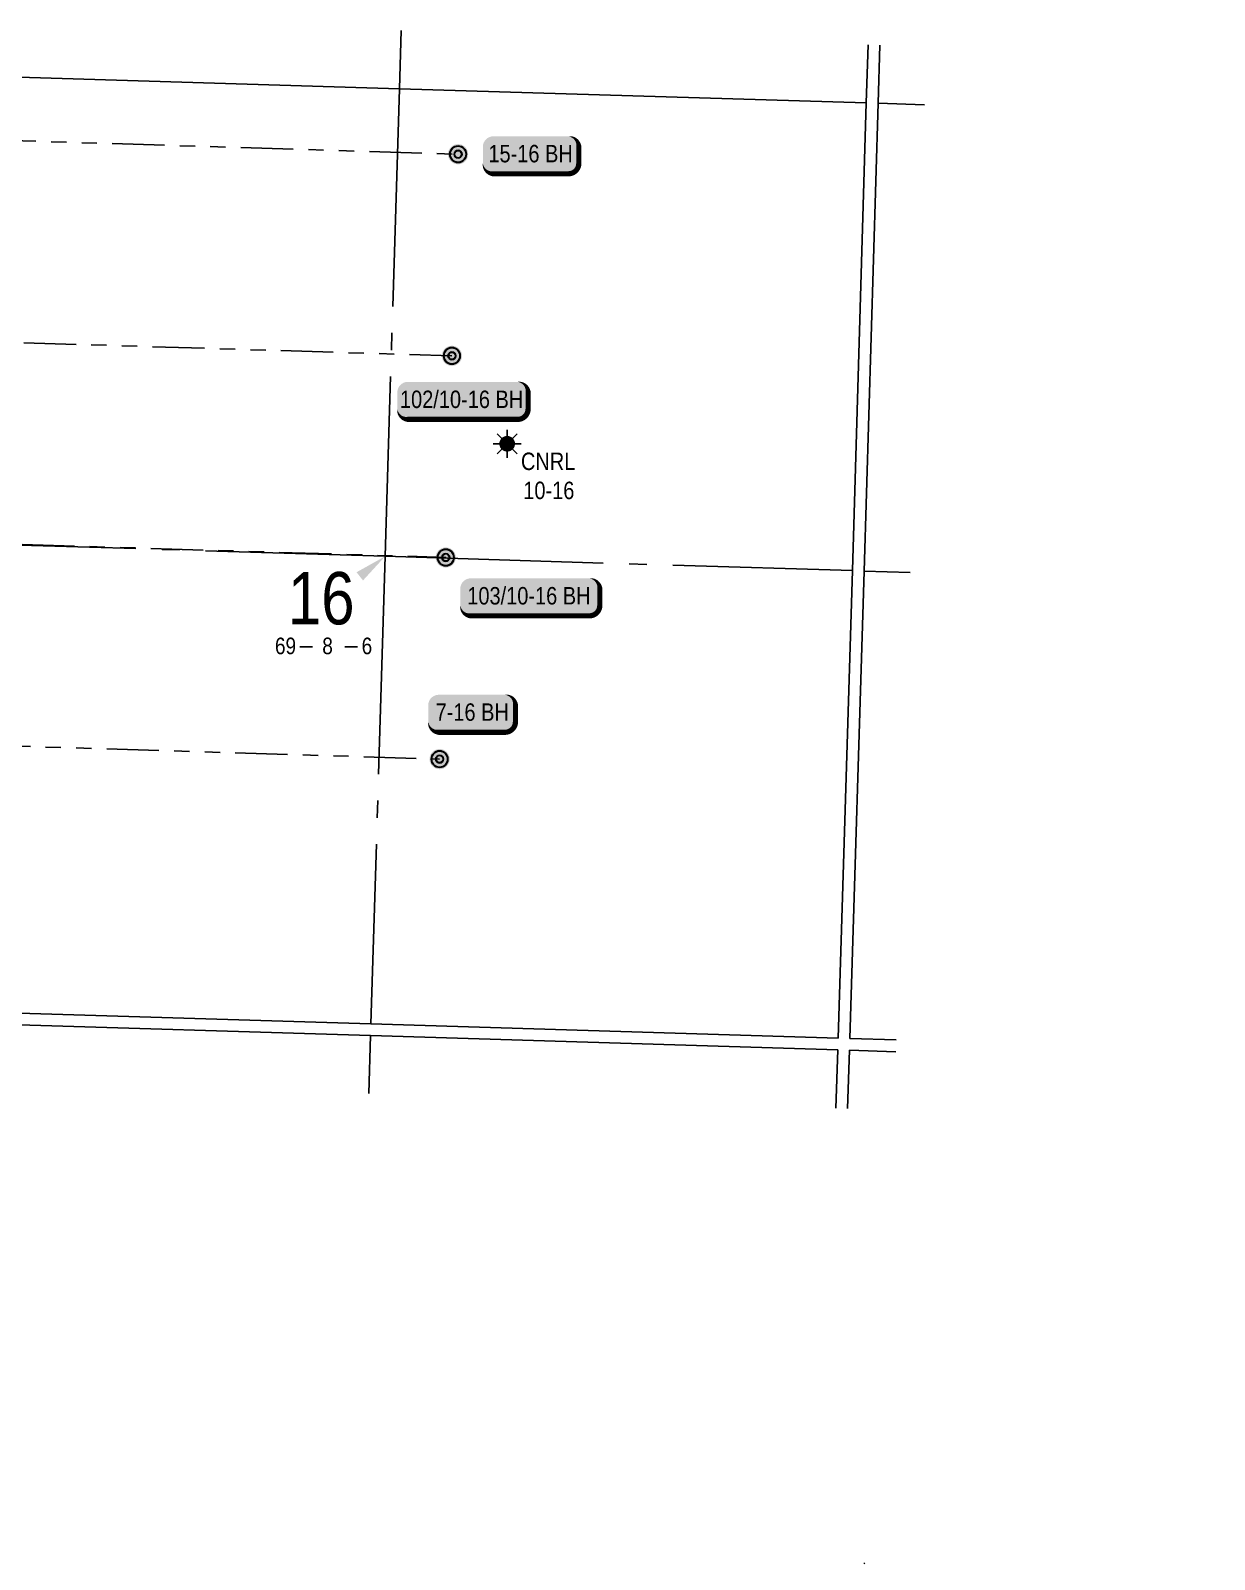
# Model space of a CAD drawing. Extents: x 353684 to 362846, y 6089656 to 6096169.
# Drawn here: x 358764 to 359443, y 6095050 to 6095926 of the extents above; entities that cross this region are included whole.
import ezdxf
from ezdxf.enums import TextEntityAlignment as Align

# ---------------------------------------------------------------- set-up
doc = ezdxf.new("R2010")
doc.units = 0
doc.header["$LTSCALE"] = 5
for name, pattern in [('foc-DOT', [1, 0.2, -0.8]), ('foc-DRILLPATH', [14.75, 6, -1.75, 1.75, -1.75, 1.75, -1.75]), ('foc-QUARTERLINE', [33, 25, -3, 2, -3])]:
    doc.linetypes.add(name, pattern=pattern)
for name, color, linetype in [('10', 1, 'Continuous'), ('9', 3, 'Continuous'), ('ABADATA-DRILL', 8, 'foc-DOT'), ('ABADATA-DRILL-T', 8, 'Continuous'), ('CG-NOTES', 7, 'Continuous'), ('L-MON', 1, 'Continuous'), ('L-QSEC', 8, 'foc-QUARTERLINE'), ('L-SEC', 7, 'Continuous'), ('L-SECLBL', 7, 'Continuous'), ('P-PDRILLPATH', 12, 'foc-DRILLPATH')]:
    doc.layers.add(name, color=color, linetype=linetype)
doc.styles.add('80', font='ARIALN.TTF', dxfattribs={"height": 10})
doc.styles.add('80L', font='ARIALN.TTF', dxfattribs={"height": 10})
doc.styles.add('SIMPLEX', font='ARIALN.TTF')

# ---------------------------------------------------------------- blocks, each defined once
blk = doc.blocks.new('plbh')
at = {"layer": 'L-MON'}
h = blk.add_hatch(color=255, dxfattribs=at)
h.dxf.hatch_style = 1
edge = h.paths.add_edge_path()
edge.add_arc((0, 0), 1.16, 0, 360)
h = blk.add_hatch(color=256, dxfattribs=at)
h.dxf.hatch_style = 1
h.paths.add_polyline_path([(-0.96, 0, 1), (0.96, 0, 1)])
h.paths.add_polyline_path([(0.91, 0, -1), (-0.91, 0, -1)], flags=16)
h.paths.add_polyline_path([(0.4500000000000002, 0, -1), (-0.4500000000000001, 0, -1)], flags=0)
h = blk.add_hatch(color=256, dxfattribs=at)
h.dxf.hatch_style = 1
h.paths.add_polyline_path([(-0.4500000000000002, 0, 1), (0.4500000000000001, 0, 1)])
h.paths.add_polyline_path([(0.4000000000000002, 0, -1), (-0.4000000000000002, 0, -1)], flags=16)
at = {"layer": 'L-MON', "color": 240}
for radius in [0.96, 0.91, 0.4500000000000001, 0.4000000000000002]:
    blk.add_circle((0, 0), radius, dxfattribs=at)
blk = doc.blocks.new('L-SECLBL')
at = {"layer": '9', "color": 7}
for p, q in [((-5.082139060913505, -27.83004804289613), (-12.28857354467345, -27.83004804289613)), ((20.70431141927111, -27.83004804289613), (13.49787693551116, -27.83004804289613))]:
    blk.add_line(p, q, dxfattribs=at)
at = {"layer": '10', "color": 2, "style": 'SIMPLEX'}
blk.add_attdef('SEC', text='', height=30, dxfattribs=at).set_placement((0, 0), align=Align.MIDDLE)
at = {"layer": '10', "color": 5, "style": '80L'}
blk.add_attdef('TWP', text='', height=9.5, dxfattribs=at).set_placement((-14.43410290347765, -27.36845155570791), align=Align.MIDDLE_RIGHT)
blk.add_attdef('RGE', text='', height=9.5, dxfattribs=at).set_placement((3.622123863462547, -27.36845155570791), align=Align.MIDDLE_CENTER)
blk.add_attdef('MER', text='', height=9.5, dxfattribs=at).set_placement((23.16775162027989, -27.36845155570791), align=Align.MIDDLE_LEFT)
blk = doc.blocks.new('*U72')
h = blk.add_hatch(color=254)
edge = h.paths.add_edge_path()
edge.add_line((-21.49999999999998, -11.5), (21.49999999999998, -11.5))
edge.add_arc((21.49999999999998, -5.499999999999993), 6.000000000000007, 269.9999999999999, 359.9999999999999)
edge.add_line((27.49999999999999, -5.5), (27.49999999999999, 4))
edge.add_arc((21.49999999999998, 3.999999999999993), 6.000000000000007, 6.361109362927026e-14, 90.00000000000006)
edge.add_line((21.49999999999998, 10), (-21.49999999999998, 10))
edge.add_arc((-21.49999999999998, 3.999999999999993), 6.000000000000007, 89.99999999999993, 179.9999999999999)
edge.add_line((-27.49999999999999, 4), (-27.49999999999999, -5.5))
edge.add_arc((-21.49999999999998, -5.499999999999993), 6.000000000000007, 180.0000000000001, 270.0000000000001)
at = {"color": 1, "flags": 128}
blk.add_lwpolyline([(-21.49999999999998, -11.5, 3, 3, 0), (21.49999999999998, -11.5, 3, 3, 0.4142135623730951), (27.49999999999999, -5.5, 3, 3, 0), (27.49999999999999, 4, 3, 0, 0.4142135623730951), (21.49999999999998, 10, 0, 0, 0), (-21.49999999999998, 10, 0, 0, 0.4142135623730951), (-27.49999999999999, 4, 0, 0, 0), (-27.49999999999999, -5.5, 0, 3, 0.4142135623730951)], format="xyseb", close=True, dxfattribs=at)
blk.add_lwpolyline([(-21.11037656600114, -10.18818087725572, 0, 9.999999999999998, 0), (0, 0, 4.999999999999999, 4.999999999999999, 0)], format="xyseb", dxfattribs=at)
at = {"color": 1, "style": '80'}
blk.add_attdef('ENTER_TEXT_001', (-35.98567530695772, -4.996589358799454), '', height=10, dxfattribs=at)
blk = doc.blocks.new('*U82')
h = blk.add_hatch(color=254)
edge = h.paths.add_edge_path()
edge.add_line((-31.49999999999998, -11.5), (31.49999999999998, -11.5))
edge.add_arc((31.49999999999999, -5.499999999999993), 6.000000000000007, 269.9999999999999, 359.9999999999999)
edge.add_line((37.49999999999999, -5.5), (37.49999999999999, 4))
edge.add_arc((31.49999999999999, 3.999999999999993), 6.000000000000007, 6.361109362927026e-14, 90.00000000000007)
edge.add_line((31.49999999999998, 10), (-31.49999999999998, 10))
edge.add_arc((-31.49999999999999, 3.999999999999993), 6.000000000000007, 89.99999999999993, 179.9999999999999)
edge.add_line((-37.49999999999999, 4), (-37.49999999999999, -5.5))
edge.add_arc((-31.49999999999999, -5.499999999999993), 6.000000000000007, 180, 270.0000000000001)
at = {"color": 1, "flags": 128}
blk.add_lwpolyline([(-31.49999999999998, -11.5, 3, 3, 0), (31.49999999999998, -11.5, 3, 3, 0.4142135623730951), (37.49999999999999, -5.5, 3, 3, 0), (37.49999999999999, 4, 3, 0, 0.4142135623730951), (31.49999999999998, 10, 0, 0, 0), (-31.49999999999998, 10, 0, 0, 0.4142135623730951), (-37.49999999999999, 4, 0, 0, 0), (-37.49999999999999, -5.5, 0, 3, 0.4142135623730951)], format="xyseb", close=True, dxfattribs=at)
blk.add_lwpolyline([(-21.11037656600114, -10.18818087725572, 0, 9.999999999999998, 0), (0, 0, 4.999999999999999, 4.999999999999999, 0)], format="xyseb", dxfattribs=at)
at = {"color": 1, "style": '80'}
blk.add_attdef('ENTER_TEXT_001', (-35.98567530695772, -4.996589358799454), '', height=10, dxfattribs=at)
blk = doc.blocks.new('*U73')
h = blk.add_hatch(color=254)
edge = h.paths.add_edge_path()
edge.add_line((-33.99999999999998, -11.5), (33.99999999999998, -11.5))
edge.add_arc((33.99999999999999, -5.499999999999993), 6.000000000000007, 269.9999999999999, 359.9999999999999)
edge.add_line((39.99999999999999, -5.5), (39.99999999999999, 4))
edge.add_arc((33.99999999999999, 3.999999999999993), 6.000000000000007, 6.361109362927026e-14, 90.00000000000006)
edge.add_line((33.99999999999998, 10), (-33.99999999999998, 10))
edge.add_arc((-33.99999999999999, 3.999999999999993), 6.000000000000007, 89.99999999999993, 179.9999999999999)
edge.add_line((-39.99999999999999, 4), (-39.99999999999999, -5.5))
edge.add_arc((-33.99999999999999, -5.499999999999993), 6.000000000000007, 180.0000000000001, 270.0000000000001)
at = {"color": 1, "flags": 128}
blk.add_lwpolyline([(-33.99999999999998, -11.5, 3, 3, 0), (33.99999999999998, -11.5, 3, 3, 0.4142135623730951), (39.99999999999999, -5.5, 3, 3, 0), (39.99999999999999, 4, 3, 0, 0.4142135623730951), (33.99999999999998, 10, 0, 0, 0), (-33.99999999999998, 10, 0, 0, 0.4142135623730951), (-39.99999999999999, 4, 0, 0, 0), (-39.99999999999999, -5.5, 0, 3, 0.4142135623730951)], format="xyseb", close=True, dxfattribs=at)
blk.add_lwpolyline([(-21.11037656600114, -10.18818087725572, 0, 9.999999999999998, 0), (0, 0, 4.999999999999999, 4.999999999999999, 0)], format="xyseb", dxfattribs=at)
at = {"color": 1, "style": '80'}
blk.add_attdef('ENTER_TEXT_001', (-35.98567530695772, -4.996589358799454), '', height=10, dxfattribs=at)
blk = doc.blocks.new('*U70')
h = blk.add_hatch(color=254)
edge = h.paths.add_edge_path()
edge.add_line((-18.99999999999998, -11.5), (18.99999999999998, -11.5))
edge.add_arc((18.99999999999998, -5.499999999999993), 6.000000000000007, 269.9999999999999, 359.9999999999999)
edge.add_line((24.99999999999999, -5.5), (24.99999999999999, 4))
edge.add_arc((18.99999999999998, 3.999999999999993), 6.000000000000007, 6.361109362927026e-14, 90.00000000000006)
edge.add_line((18.99999999999998, 10), (-18.99999999999998, 10))
edge.add_arc((-18.99999999999998, 3.999999999999993), 6.000000000000007, 89.99999999999993, 179.9999999999999)
edge.add_line((-24.99999999999999, 4), (-24.99999999999999, -5.5))
edge.add_arc((-18.99999999999998, -5.499999999999993), 6.000000000000007, 180.0000000000001, 270.0000000000001)
at = {"color": 1, "flags": 128}
blk.add_lwpolyline([(-18.99999999999998, -11.5, 3, 3, 0), (18.99999999999998, -11.5, 3, 3, 0.4142135623730951), (24.99999999999999, -5.5, 3, 3, 0), (24.99999999999999, 4, 3, 0, 0.4142135623730951), (18.99999999999998, 10, 0, 0, 0), (-18.99999999999998, 10, 0, 0, 0.4142135623730951), (-24.99999999999999, 4, 0, 0, 0), (-24.99999999999999, -5.5, 0, 3, 0.4142135623730951)], format="xyseb", close=True, dxfattribs=at)
blk.add_lwpolyline([(-21.11037656600114, -10.18818087725572, 0, 9.999999999999998, 0), (0, 0, 4.999999999999999, 4.999999999999999, 0)], format="xyseb", dxfattribs=at)
at = {"color": 1, "style": '80'}
blk.add_attdef('ENTER_TEXT_001', (-35.98567530695772, -4.996589358799454), '', height=10, dxfattribs=at)
blk = doc.blocks.new('GAS')
h = blk.add_hatch(color=255)
h.dxf.hatch_style = 1
edge = h.paths.add_edge_path()
edge.add_arc((0, 0), 0.9, 0, 360)
for p, q in [((-0.8077887898725749, 0), (-1.615577579628734, 0)), ((-0.5711929310346023, 0.5711929297831376), (-1.142385862069204, 1.142385861385264)), ((0, 0.8077887887338874), (0, 1.615577579286764)), ((0.5711929310309642, 0.5711929297831376), (1.142385862065566, 1.142385861385264)), ((1.615577579625096, 0), (0.8077887898689368, 0)), ((-0.5711929310346023, -0.5711929316021271), (-1.142385862069204, -1.142385863204253)), ((0, -0.8077887905528768), (0, -1.615577581105753)), ((1.142385862065566, -1.142385863204253), (0.5711929310309642, -0.5711929316021271))]:
    blk.add_line(p, q)
blk.add_circle((0, 0), 0.8000000000000003)

msp = doc.modelspace()

# ---------------------------------------------------------------- linework, layer by layer
at = {"layer": 'ABADATA-DRILL', "flags": 128}
msp.add_lwpolyline([(360566.699603795, 6094332.871967267), (360566.699603795, 6094332.871967267), (360566.701471895, 6094332.931931626), (360566.6236639847, 6094333.004400508), (360566.4615539458, 6094333.259563382), (360566.3870882211, 6094333.76210842), (360566.2308944782, 6094334.207177006), (360566.4370465621, 6094334.080709504), (360566.3462621527, 6094333.093109766), (360565.80504752, 6094332.419655391), (360565.2978068771, 6094332.195256228), (360564.5376388693, 6094331.878847666), (360563.8589474605, 6094331.609789784), (360563.4029308441, 6094331.423884258), (360563.3945080203, 6094331.474258275), (360563.6827428153, 6094331.735324414), (360563.8904332119, 6094331.978966591), (360564.2561493997, 6094332.47782053), (360564.6312276053, 6094332.956449549), (360565.0284473088, 6094333.504322328), (360565.3325660956, 6094334.27525256), (360565.4639865739, 6094334.9614735), (360565.5317479498, 6094334.889317591), (360565.6236225667, 6094334.306162979), (360565.8509577565, 6094332.60831514), (360566.3804833068, 6094329.370199222), (360567.3639506708, 6094325.607805511), (360568.0372726902, 6094323.775907448), (360568.7596395984, 6094321.912526036), (360569.5039226665, 6094319.788327134), (360570.2182774012, 6094317.344903299), (360570.7501995534, 6094314.827095628), (360571.0921830761, 6094312.635473889), (360571.4432103469, 6094310.413392146), (360571.8227796914, 6094307.820374997), (360572.2790943822, 6094305.124855308), (360572.7482565672, 6094302.518913636), (360573.1459248264, 6094299.865310324), (360573.3896152037, 6094297.086436316), (360573.4808160745, 6094294.232134093), (360573.6542532293, 6094291.445426324), (360574.1415154689, 6094288.778898574), (360574.7084622075, 6094286.10008904), (360575.1476998464, 6094283.174922644), (360575.55941813, 6094280.330680781), (360575.9698738265, 6094277.766657804), (360576.4327349558, 6094275.281069632), (360577.0374133989, 6094272.851086389), (360577.6809069949, 6094270.37991626), (360578.2236917857, 6094267.891727367), (360578.5838615752, 6094265.319248917), (360578.8834516731, 6094262.728724308), (360579.2485383666, 6094260.316115821), (360579.5740102627, 6094257.914875062), (360579.8548165244, 6094255.364913628), (360580.1321798245, 6094253.025194081), (360580.4078809262, 6094251.275729497), (360580.7085753168, 6094250.005778157), (360581.0965831494, 6094249.293354638), (360581.6004243619, 6094249.087570355), (360582.1942342712, 6094248.878872317), (360582.7405816498, 6094248.431673949), (360583.0948224689, 6094247.920414704), (360583.2022881763, 6094247.516842723), (360583.0614902087, 6094247.171115471), (360582.8644643055, 6094246.947073406), (360582.6655100248, 6094246.663180234), (360582.7404523169, 6094246.500711489), (360582.9607032719, 6094246.503873209), (360582.9694418951, 6094246.463623105), (360582.7448955015, 6094246.320505459), (360582.6143082882, 6094246.304639848), (360582.6292707078, 6094246.464196783), (360582.8563692208, 6094246.68719075), (360582.8442102871, 6094246.617635978), (360582.6355817224, 6094246.343955112), (360583.2505851475, 6094246.494843702), (360583.3754885469, 6094246.651087457), (360583.3758004279, 6094246.661100061), (360583.2808252875, 6094246.82408143), (360583.0293624422, 6094247.102071355), (360582.7818831833, 6094247.510004631), (360582.5835097232, 6094247.886341359), (360582.2607926812, 6094248.126461571), (360581.6360989605, 6094248.306054653), (360580.6706744615, 6094248.466194459), (360579.3846684714, 6094248.616275871), (360577.7685416607, 6094248.76673), (360575.9541218776, 6094248.973250516), (360573.8738371535, 6094249.318232524), (360571.3372615393, 6094249.787452462), (360568.4036070732, 6094250.359133258), (360565.1232239029, 6094251.041618104), (360561.5142736236, 6094251.774319437), (360557.4740012275, 6094252.470461185), (360553.0785316792, 6094253.007627663), (360548.3555123702, 6094253.304891302), (360543.3654590655, 6094253.380300824), (360537.9299902922, 6094253.289638282), (360532.1307048281, 6094253.080028768), (360526.0406078607, 6094252.849644676), (360519.6306128582, 6094252.629126485), (360513.0529001353, 6094252.483889217), (360506.1791240011, 6094252.467933914), (360498.9392142727, 6094252.583445901), (360491.5100017317, 6094252.724914726), (360483.9174480821, 6094252.761464517), (360476.2599434297, 6094252.639805984), (360468.4119540977, 6094252.504165493), (360460.4014910479, 6094252.293536773), (360452.2084042684, 6094251.998526604), (360443.8475360739, 6094251.778807752), (360435.2724008162, 6094251.745853629), (360426.7937157839, 6094251.919931788), (360410.7911535284, 6094252.408515099), (360405.8135683907, 6094252.563644897), (360397.145890003, 6094252.773629332), (360388.3361468719, 6094252.91812827), (360379.5172903739, 6094253.092884487), (360370.4111045539, 6094253.356466377), (360361.1868125689, 6094253.68399697), (360351.9725642473, 6094254.011121868), (360342.7679866463, 6094254.327941669), (360333.5030695089, 6094254.636529598), (360324.0589009917, 6094254.970886667), (360314.7043890742, 6094255.292331885), (360305.2808083848, 6094255.646019436), (360296.0412247925, 6094256.123940165), (360286.5976141137, 6094256.798339327), (360277.1484556664, 6094257.613021863), (360267.6635463651, 6094258.568930774), (360248.7775281188, 6094260.598015605), (360239.2439587638, 6094261.595371265), (360229.7503873645, 6094262.591498331), (360220.1680306419, 6094263.630396552), (360210.7950112662, 6094264.642844012), (360201.3907288387, 6094265.616086957), (360191.7665786744, 6094266.596329085), (360182.1714413917, 6094267.545618656), (360172.6160530164, 6094268.483664816), (360163.0315907561, 6094269.452595594), (360153.4861237581, 6094270.390261565), (360134.2611878486, 6094272.460044711), (360115.2214650897, 6094275.014216227), (360096.2194023582, 6094278.137453831), (360077.4758836905, 6094281.852919173), (360058.8557204308, 6094286.314949073), (360040.2338753607, 6094291.367428497), (360022.0339880809, 6094296.796772406), (360003.8939531554, 6094302.864638796), (359985.938449003, 6094309.717128628), (359977.0517100217, 6094313.495736212), (359968.3214162865, 6094317.479492021), (359951.2792236169, 6094326.35446524), (359935.0843634787, 6094336.41369375), (359919.3069256981, 6094347.350353208), (359903.9614743175, 6094358.663643696), (359889.0953278657, 6094370.59239419), (359874.5234162559, 6094382.972125029), (359860.125732208, 6094395.486542642), (359846.0175631296, 6094408.622241679), (359832.4074827643, 6094422.332709139), (359819.1325433828, 6094436.202771701), (359805.938736265, 6094450.1104259), (359792.9755214124, 6094464.350992723), (359780.2561624958, 6094478.714029586), (359767.3356687845, 6094493.043319372), (359754.2237333465, 6094507.008377475), (359727.5948790246, 6094534.460884603), (359714.1962860783, 6094548.214786622), (359700.8891168132, 6094562.015867516), (359687.5732976286, 6094575.857130197), (359674.305217226, 6094589.627005539), (359660.9815215296, 6094603.538648096), (359647.7531537004, 6094617.2972312), (359634.3354538121, 6094631.081729335), (359620.939304393, 6094644.915596578), (359607.6527887676, 6094658.736046283), (359594.2014261961, 6094672.721736254), (359580.9760904898, 6094686.580220913), (359567.7986093804, 6094700.687473755), (359554.764716599, 6094714.910198355), (359541.7511822998, 6094729.142237166), (359528.6942312054, 6094743.265768095), (359515.8337988855, 6094756.95276399), (359502.4604152463, 6094770.876064837), (359489.1249020591, 6094784.727952281), (359475.7430788223, 6094798.70149576), (359462.6105687456, 6094812.327047418), (359449.39194228, 6094826.075281636), (359436.2072322047, 6094839.952562694), (359422.9347792506, 6094853.902688863), (359409.5232884537, 6094867.887071393), (359396.4182977113, 6094881.751843619), (359383.1961189855, 6094895.710320135), (359369.9242406131, 6094909.680424207), (359356.8710944359, 6094923.603607215), (359343.7644226097, 6094937.738652404), (359330.6181542526, 6094951.884784629), (359317.5721000584, 6094966.037942816), (359304.6057278491, 6094980.178615354), (359291.5113079926, 6094994.383156775), (359278.5052347138, 6095008.535072721), (359265.4679146539, 6095022.647923495), (359252.2597976261, 6095036.736009933), (359239.0907475741, 6095050.792954517)], dxfattribs=at)
at = {"layer": 'L-QSEC'}
for p, q in [((358976.575920584, 6095926.274621021), (358975.5423413006, 6095892.967147074)), ((358975.5423413006, 6095892.967147074), (358967.348115221, 6095624.917785445)), ((358699.5068246576, 6095633.14834121), (358967.348115221, 6095624.917785445)), ((358967.348115221, 6095624.917785446), (358959.1555690903, 6095356.92337829)), ((358967.348115221, 6095624.917785446), (359235.177645934, 6095616.687591058)), ((359241.8785002, 6095616.483089352), (359268.3978079016, 6095615.673753167)), ((358958.9507343142, 6095350.222827137), (358957.9112156674, 6095316.903583153))]:
    msp.add_line(p, q, dxfattribs=at)
at = {"layer": 'L-SEC'}
for p, q in [((359243.1868962806, 6095884.779957189), (359244.2054930548, 6095918.089072865)), ((359249.8876274855, 6095884.573853885), (359250.9062266384, 6095917.884128477)), ((358975.5423413006, 6095892.967147074), (358707.8635857044, 6095901.153140524)), ((359243.1868962806, 6095884.779957189), (358975.5423413006, 6095892.967147074)), ((359235.177645934, 6095616.687591058), (359243.1868962806, 6095884.779957189)), ((359241.8785050299, 6095616.483247547), (359249.8876274855, 6095884.573853885)), ((359249.8876274855, 6095884.573853885), (359276.4958156575, 6095883.754766998)), ((359226.9949597589, 6095348.679423914), (359235.177645934, 6095616.687591058)), ((359233.6957143733, 6095348.473468703), (359241.8785050299, 6095616.483247547)), ((358691.1614961851, 6095365.150839872), (358959.1554974823, 6095356.923380487)), ((358690.9528621654, 6095358.450387833), (358958.9507343142, 6095350.222827137)), ((358959.1554974823, 6095356.923380487), (359226.9949597589, 6095348.679423914)), ((358958.9507343142, 6095350.222827137), (359226.7903308111, 6095341.978810651)), ((359260.3016737291, 6095347.654763491), (359233.6957143733, 6095348.473468703)), ((359226.7903308111, 6095341.978810651), (359225.7545927078, 6095308.67022091)), ((359232.4553165365, 6095308.464244241), (359233.4910694472, 6095341.772745042)), ((359233.4910694472, 6095341.772745042), (359260.0992613935, 6095340.953991423))]:
    msp.add_line(p, q, dxfattribs=at)
at = {"layer": 'L-SECLBL', "flags": 128}
msp.add_lwpolyline([(358967.348115221, 6095624.917785445, 0, 5.998443659999995, 0), (358952.7966577709, 6095613.431579031, 0, 0, 0)], format="xyseb", dxfattribs=at)
at = {"layer": 'P-PDRILLPATH', "flags": 128}
for points in [[(357652.1766115685, 6095726.749535091), (358201.3010344391, 6095880.138258702), (359009.1538802158, 6095855.408387328)], [(357655.5072782352, 6095726.641201763), (358197.6520545673, 6095764.559137895), (359005.6201538881, 6095739.825729392)], [(357658.8362782352, 6095726.534868425), (358194.0030746955, 6095648.980017097), (359002.0864275608, 6095624.243071469)], [(357662.1639449023, 6095726.433535093), (358190.3540948237, 6095533.400896303), (358998.5527012328, 6095508.66041354)]]:
    msp.add_lwpolyline(points, dxfattribs=at)

# ---------------------------------------------------------------- block references
at = {"layer": 'ABADATA-DRILL-T', "xscale": 4.998703049999995, "yscale": 4.998703049999995, "zscale": 4.998703049999995}
msp.add_blockref('GAS', (359037.295695894, 6095689.423610534), dxfattribs=at)
at = {"layer": 'CG-NOTES', "color": 3}
ref = msp.add_blockref('*U72', (359050.8686142868, 6095855.678382), dxfattribs=dict(at, xscale=0.99974061, yscale=0.99974061, zscale=0.99974061))
ref.add_attrib('ENTER_TEXT_001', '15-16 BH', (359026.5434113136, 6095850.744464324), dxfattribs={"layer": '0', "color": 1, "height": 9.99740609999999, "style": '80'})
at = {"layer": 'CG-NOTES', "color": 3, "xscale": 0.99974061, "yscale": 0.99974061, "zscale": 0.99974061}
for name, p, values in [('*U82', (359011.8136196531, 6095714.902906915), {'ENTER_TEXT_001': '102/10-16 BH'}), ('*U73', (359050.404847424, 6095602.289538977), {'ENTER_TEXT_001': '103/10-16 BH'})]:
    msp.add_blockref(name, p, dxfattribs=at).add_auto_attribs(values)
at = {"layer": 'CG-NOTES', "color": 3}
ref = msp.add_blockref('*U70', (359017.0501892359, 6095535.548263329), dxfattribs=dict(at, xscale=0.99974061, yscale=0.99974061, zscale=0.99974061))
ref.add_attrib('ENTER_TEXT_001', '7-16 BH', (358996.2609037681, 6095530.614345653), dxfattribs={"layer": '0', "color": 1, "height": 9.99740609999999, "style": '80'})
at = {"layer": 'L-MON', "xscale": 4.998703049999995, "yscale": 4.998703049999995, "zscale": 4.998703049999995}
for p in [(359009.1538802158, 6095855.408387328), (359005.6201538881, 6095739.825729392), (359002.0864275608, 6095624.243071469), (358998.5527012328, 6095508.66041354)]:
    msp.add_blockref('plbh', p, dxfattribs=at)
at = {"layer": 'L-SECLBL', "color": 1, "xscale": 0.99974061, "yscale": 0.99974061, "zscale": 0.99974061}
msp.add_blockref('L-SECLBL', (358930.7104243941, 6095600.907751502), dxfattribs=at).add_auto_attribs({'SEC': '16', 'TWP': '69', 'RGE': '8', 'MER': '6'})

# ---------------------------------------------------------------- texts
at = {"layer": 'ABADATA-DRILL-T', "insert": (359044.993183081, 6095684.363627626), "char_height": 9.99740609999999, "attachment_point": 1, "style": '80L'}
msp.add_mtext_dynamic_manual_height_columns('\\pi0.20957;CNRL\\P\\pi1.5462;10-16', width=30.60912625245298, gutter_width=50.01762971394523, heights=[0], dxfattribs=at)

doc.saveas('drawing.dxf')
